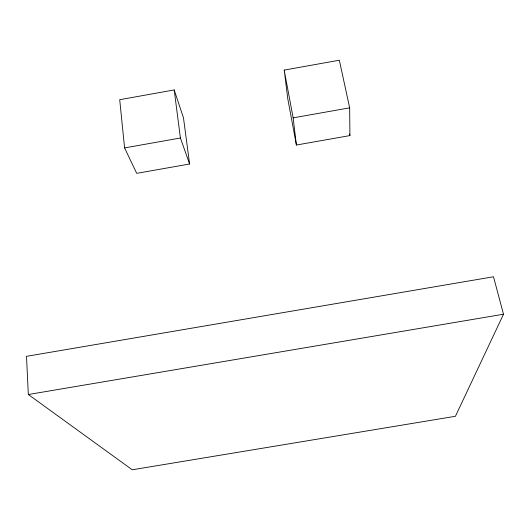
<?xml version="1.0" encoding="UTF-8"?>
<svg xmlns="http://www.w3.org/2000/svg" width="530" height="530" viewBox="0 0 530 530"><rect width="100%" height="100%" fill="white"/><g stroke="black" fill="none" stroke-linecap="round" stroke-linejoin="round"><path stroke-width="0.79" d="M503.5 314.23L455.429 416.282L132.261 469.785L28.328 394.519L26.5 356.332L493.503 276.766L503.5 314.23L28.328 394.519M284.199 70.093L339.333 60.215L349.661 107.835L349.919 135.587L296.396 145.028L287.836 99.117L284.199 70.093L293.15 117.859L296.396 145.028M174.191 89.948L119.707 99.706L124.59 147.91L136.7 173.343L189.601 164.008L183.486 117.839L174.191 89.948L180.412 138.005L189.601 164.008M293.15 117.859L349.661 107.835M124.59 147.91L180.412 138.005M349.575 133.984L349.919 135.587"/></g></svg>
